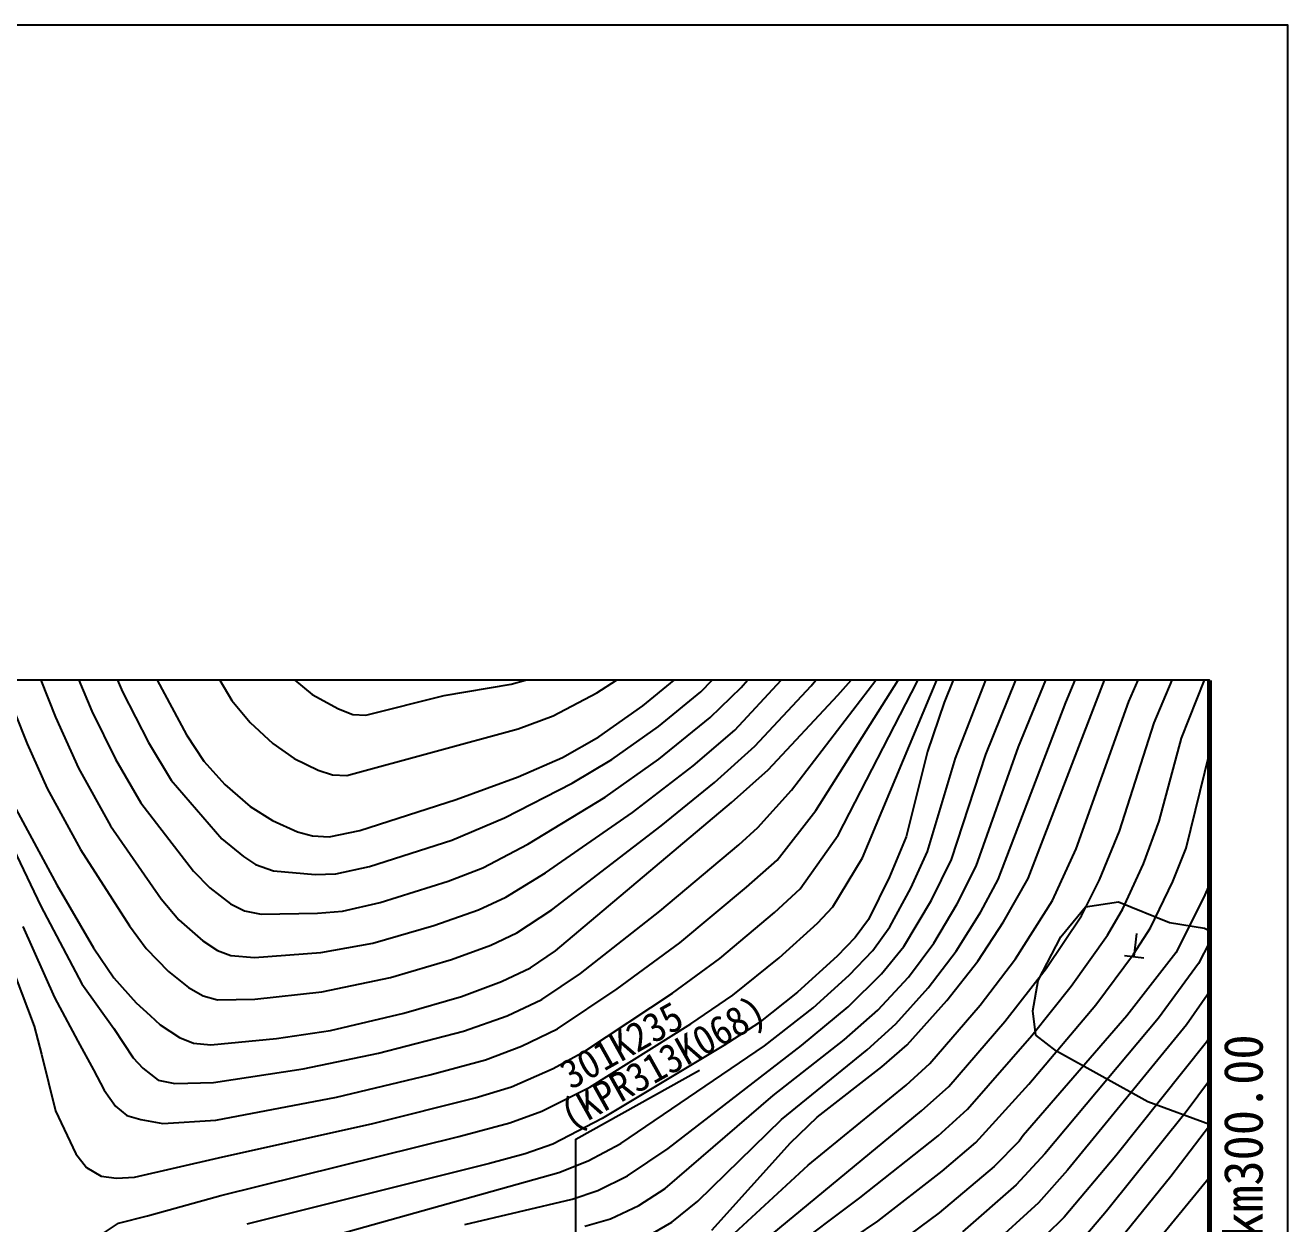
# Model space of a CAD drawing. Header units: millimetres. Extents: x 1510 to 2306, y 1103 to 1807.
# Drawn here: x 2176.4 to 2305.9, y 1496.2 to 1619.1 of the extents above; entities that cross this region are included whole.
import ezdxf
from ezdxf.enums import TextEntityAlignment as Align
from ezdxf.xclip import XClip

# ---------------------------------------------------------------- set-up
doc = ezdxf.new("R2010")
doc.units = ezdxf.units.MM
doc.header["$LTSCALE"] = 10
doc.header["$MEASUREMENT"] = 0
doc.header["$XCLIPFRAME"] = 2
doc.linetypes.add('A-CENTR01', pattern=[2, 1.25, -0.25, 0.25, -0.25])
doc.layers.add('TN-MACL', color=6, linetype='A-CENTR01')
doc.layers.add('TZ-BASE', color=253, linetype='Continuous')
doc.layers.add('TX-PAPR', color=2, linetype='Continuous', plot=False)
doc.styles.get("Standard").update_dxf_attribs({"font": 'GulimChe.ttf'})

# ---------------------------------------------------------------- blocks, each defined once
blk = doc.blocks.new('JD-DHDH6EF4KJ')
at = {"layer": 'TZ-BASE'}
for p, q in [((673.94, 67, 194), (682.69, 89.43, 194)), ((574.78, 88.45, 202), (581.6, 71.2, 202)), ((677.06, 67.38, 193), (685.41, 88.22, 193)), ((571.13, 87.58, 201), (578.71, 68.49, 201)), ((678.98, 87.98, 195), (672.76, 72.72, 195)), ((680.4, 68.16, 192), (688.37, 87.61, 192)), ((685.25, 72.72, 191), (691.09, 86.4, 191)), ((691.73, 72.81, 189), (696.47, 83.67, 189)), ((585.8, 80.07, 204), (588.5, 73.81, 204)), ((664.4, 56.8, 196), (674.08, 79.9, 196)), ((670, 74.83, 197), (672.41, 79.76, 197)), ((694.31, 70.65, 188), (697.97, 79.31, 188)), ((582.72, 78.13, 203), (585.34, 71.82, 203)), ((651.94, 74.25, 203), (654.97, 77.78, 203)), ((659.13, 74.43, 201), (662.84, 78.92, 201)), ((661.88, 73.47, 200), (666.29, 78.46, 200)), ((647.8, 73.82, 204), (650.59, 76.63, 204)), ((657.13, 63.73, 199), (666.88, 76.45, 199)), ((681.39, 54.67, 190), (689.86, 76.69, 190)), ((591.81, 75.42, 205), (595.07, 69.4, 205)), ((598.05, 75.7, 206), (599.72, 72.92, 206)), ((628.37, 74.6, 207), (631.48, 75.45, 207)), ((637.16, 73.72, 206), (640.72, 76.01, 206)), ((641.86, 72.39, 205), (646.42, 76.08, 205)), ((651.29, 69.88, 202), (656.6, 75.59, 202)), ((659.62, 61.63, 198), (668.54, 75.76, 198)), ((697.13, 69.07, 187), (699.69, 75.5, 187)), ((606.04, 75.11, 207), (607.94, 73.55, 207)), ((621.49, 73.44, 207), (628.37, 74.6, 207)), ((643.46, 70.25, 204), (647.8, 73.82, 204)), ((648.78, 71.18, 203), (651.94, 74.25, 203)), ((653.36, 68.23, 201), (659.13, 74.43, 201)), ((661.9, 59.13, 197), (670, 74.83, 197)), ((588.5, 73.81, 204), (591.17, 68.62, 204)), ((599.72, 72.92, 206), (601.58, 70.68, 206)), ((607.94, 73.55, 207), (610.63, 72.08, 207)), ((613.46, 71.41, 207), (621.49, 73.44, 207)), ((632.66, 71.35, 206), (637.16, 73.72, 206)), ((654.73, 65.83, 200), (661.88, 73.47, 200)), ((672.76, 72.72, 195), (671.08, 67.7, 195)), ((678.32, 54.58, 191), (685.25, 72.72, 191)), ((686.3, 57.73, 189), (691.73, 72.81, 189)), ((585.34, 71.82, 203), (587.77, 66.91, 203)), ((610.63, 72.08, 207), (612.13, 71.5, 207)), ((612.13, 71.5, 207), (613.46, 71.41, 207)), ((629.06, 70.03, 206), (632.66, 71.35, 206)), ((637.34, 69.19, 205), (641.86, 72.39, 205)), ((581.6, 71.2, 202), (583.96, 66, 202)), ((601.58, 70.68, 206), (603.9, 68.53, 206)), ((611.51, 65.23, 206), (629.06, 70.03, 206)), ((638.69, 66.86, 204), (643.46, 70.25, 204)), ((643.51, 66.9, 203), (648.78, 71.18, 203)), ((690.77, 59.51, 188), (694.31, 70.65, 188)), ((595.07, 69.4, 205), (596.83, 66.69, 205)), ((633.61, 67.09, 205), (637.34, 69.19, 205)), ((647.04, 66.21, 202), (651.29, 69.88, 202)), ((694.82, 60.55, 187), (697.13, 69.07, 187)), ((578.71, 68.49, 201), (580.77, 63.89, 201)), ((591.17, 68.62, 204), (593.49, 64.75, 204)), ((603.9, 68.53, 206), (606.1, 66.99, 206)), ((649.22, 64.52, 201), (653.36, 68.23, 201)), ((671.08, 67.7, 195), (668.88, 58.95, 195)), ((673.52, 56.61, 193), (677.06, 67.38, 193)), ((676.07, 55.94, 192), (680.4, 68.16, 192)), ((697.6, 57.79, 186), (700, 67.53, 186)), ((587.77, 66.91, 203), (590.37, 62.43, 203)), ((596.83, 66.69, 205), (598.98, 64.31, 205)), ((606.1, 66.99, 206), (608.57, 65.78, 206)), ((629.09, 65.1, 205), (633.61, 67.09, 205)), ((634.63, 64.44, 204), (638.69, 66.86, 204)), ((637.99, 63.02, 203), (643.51, 66.9, 203)), ((640.82, 61.45, 202), (647.04, 66.21, 202)), ((671.05, 57.44, 194), (673.94, 67, 194)), ((569.54, 65.63, 197), (579.41, 39.55, 197)), ((583.96, 66, 202), (587.27, 60.07, 202)), ((608.57, 65.78, 206), (610.03, 65.31, 206)), ((610.03, 65.31, 206), (611.51, 65.23, 206)), ((622.71, 62.78, 205), (629.09, 65.1, 205)), ((650.97, 62.47, 200), (654.73, 65.83, 200)), ((580.77, 63.89, 201), (584.19, 57.64, 201)), ((593.49, 64.75, 204), (598.68, 58.74, 204)), ((598.98, 64.31, 205), (601.58, 62.07, 205)), ((627.68, 60.88, 204), (634.63, 64.44, 204)), ((643.74, 60.07, 201), (649.22, 64.52, 201)), ((653.67, 59.91, 199), (657.13, 63.73, 199)), ((575.11, 62.28, 199), (580.12, 51.82, 199)), ((577.1, 62.62, 200), (581.74, 54.01, 200)), ((590.37, 62.43, 203), (595.76, 55.41, 203)), ((612.82, 59.6, 205), (622.71, 62.78, 205)), ((630.07, 58.2, 203), (637.99, 63.02, 203)), ((632.91, 47.25, 200), (650.97, 62.47, 200)), ((601.58, 62.07, 205), (603.88, 60.63, 205)), ((622.28, 58.62, 204), (627.68, 60.88, 204)), ((631.89, 55.26, 202), (640.82, 61.45, 202)), ((655.63, 56.57, 198), (659.62, 61.63, 198)), ((587.27, 60.07, 202), (592.47, 52.59, 202)), ((603.88, 60.63, 205), (606.43, 59.46, 205)), ((609.68, 58.96, 205), (612.82, 59.6, 205)), ((632.54, 51.47, 201), (643.74, 60.07, 201)), ((651.7, 58.11, 199), (653.67, 59.91, 199)), ((693.23, 56.19, 187), (694.82, 60.55, 187)), ((598.68, 58.74, 204), (600.9, 56.92, 204)), ((606.43, 59.46, 205), (607.98, 59.05, 205)), ((607.98, 59.05, 205), (609.68, 58.96, 205)), ((613.82, 55.89, 204), (622.28, 58.62, 204)), ((657.99, 53.62, 197), (661.9, 59.13, 197)), ((668.88, 58.95, 195), (667.18, 54.83, 195)), ((688.72, 54.55, 188), (690.77, 59.51, 188)), ((584.19, 57.64, 201), (589.19, 49.81, 201)), ((625.45, 55.77, 203), (630.07, 58.2, 203)), ((643.61, 51.31, 199), (651.7, 58.11, 199)), ((669.34, 53.67, 194), (671.05, 57.44, 194)), ((683.9, 52.41, 189), (686.3, 57.73, 189)), ((696.24, 54.35, 186), (697.6, 57.79, 186)), ((600.9, 56.92, 204), (602.14, 56.12, 204)), ((602.14, 56.12, 204), (603.98, 55.45, 204)), ((610.38, 55.16, 204), (613.82, 55.89, 204)), ((621.89, 54.41, 203), (625.45, 55.77, 203)), ((652.5, 53.77, 198), (655.63, 56.57, 198)), ((661.35, 51.78, 196), (664.4, 56.8, 196)), ((671.49, 52.44, 193), (673.52, 56.61, 193)), ((674.12, 52.06, 192), (676.07, 55.94, 192)), ((691.11, 51.56, 187), (693.23, 56.19, 187)), ((595.76, 55.41, 203), (597.43, 53.71, 203)), ((603.98, 55.45, 204), (608.25, 55.1, 204)), ((608.25, 55.1, 204), (610.38, 55.16, 204)), ((614.91, 52.2, 203), (621.89, 54.41, 203)), ((627.8, 52.76, 202), (631.89, 55.26, 202)), ((667.18, 54.83, 195), (665, 50.47, 195)), ((676.53, 51.27, 191), (678.32, 54.58, 191)), ((678.85, 50.23, 190), (681.39, 54.67, 190)), ((686.86, 50.86, 188), (688.72, 54.55, 188)), ((581.74, 54.01, 200), (585.52, 47.57, 200)), ((597.43, 53.71, 203), (599.58, 52.06, 203)), ((645.65, 48.09, 198), (652.5, 53.77, 198)), ((655.37, 51.2, 197), (657.99, 53.62, 197)), ((667.2, 49.72, 194), (669.34, 53.67, 194)), ((693.93, 49.61, 186), (696.24, 54.35, 186)), ((700, 54.09, 185), (699.37, 52.68, 185)), ((580.12, 51.82, 199), (584.33, 43.89, 199)), ((592.47, 52.59, 202), (594.26, 50.44, 202)), ((599.58, 52.06, 203), (600.99, 51.37, 203)), ((611.06, 51.34, 203), (614.91, 52.2, 203)), ((625.02, 51.46, 202), (627.8, 52.76, 202)), ((668.62, 47.69, 193), (671.49, 52.44, 193)), ((671.71, 48.06, 192), (674.12, 52.06, 192)), ((680.08, 46.43, 189), (683.9, 52.41, 189)), ((687.27, 51.76, 182.03), (690.65, 52.27, 182.03)), ((690.65, 52.27, 182.03), (695.9, 50.17, 182.03)), ((699.37, 52.68, 185), (696.54, 47.05, 185)), ((600.99, 51.37, 203), (602.7, 51, 203)), ((602.7, 51, 203), (608.5, 51.11, 203)), ((608.5, 51.11, 203), (611.06, 51.34, 203)), ((620.41, 49.85, 202), (625.02, 51.46, 202)), ((628.94, 49.12, 201), (632.54, 51.47, 201)), ((635.46, 44.95, 199), (643.61, 51.31, 199)), ((649.75, 46.47, 197), (655.37, 51.2, 197)), ((659.77, 50.09, 196), (661.35, 51.78, 196)), ((673.99, 47.22, 191), (676.53, 51.27, 191)), ((683.24, 45.46, 188), (686.86, 50.86, 188)), ((684.75, 48.7, 182.03), (687.27, 51.76, 182.03)), ((689.52, 48.85, 187), (691.11, 51.56, 187)), ((578.28, 49.74, 198), (581.51, 42.46, 198)), ((589.19, 49.81, 201), (590.93, 47.48, 201)), ((594.26, 50.44, 202), (596.73, 48.28, 202)), ((614.16, 48.06, 202), (620.41, 49.85, 202)), ((655.86, 46.55, 196), (659.77, 50.09, 196)), ((665, 50.47, 195), (663.64, 48.62, 195)), ((665.45, 47.28, 194), (667.2, 49.72, 194)), ((676.24, 46.2, 190), (678.85, 50.23, 190)), ((692.21, 46.9, 186), (693.93, 49.61, 186)), ((695.9, 50.17, 182.03), (699.49, 49.57, 182.03)), ((699.49, 49.57, 182.03), (700, 49.31, 182.03)), ((596.73, 48.28, 202), (598.22, 47.3, 202)), ((608.83, 47.1, 202), (614.16, 48.06, 202)), ((626.28, 47.85, 201), (628.94, 49.12, 201)), ((639.24, 43.37, 198), (645.65, 48.09, 198)), ((663.64, 48.62, 195), (661.79, 46.71, 195)), ((669.1, 44.57, 192), (671.71, 48.06, 192)), ((682.4, 44.21, 182.03), (684.75, 48.7, 182.03)), ((685.81, 43.62, 187), (689.52, 48.85, 187)), ((692.25, 46.66, 186.02), (692.55, 49.04, 186.02)), ((700, 48.16, 184), (698.87, 45.95, 184)), ((585.52, 47.57, 200), (587.59, 44.48, 200)), ((590.93, 47.48, 201), (593.22, 45.15, 201)), ((598.22, 47.3, 202), (599.6, 46.77, 202)), ((599.6, 46.77, 202), (602.04, 46.59, 202)), ((602.04, 46.59, 202), (608.83, 47.1, 202)), ((622.24, 46.37, 201), (626.28, 47.85, 201)), ((630.35, 45.52, 200), (632.91, 47.25, 200)), ((661.79, 46.71, 195), (657.73, 43.03, 195)), ((663.04, 44.76, 194), (665.45, 47.28, 194)), ((666.34, 44.89, 193), (668.62, 47.69, 193)), ((671.14, 43.47, 191), (673.99, 47.22, 191)), ((688.32, 41.72, 186), (692.21, 46.9, 186)), ((691.26, 46.79, 186.02), (693.24, 46.53, 186.02)), ((696.54, 47.05, 185), (691.5, 40.58, 185)), ((615.97, 44.52, 201), (622.24, 46.37, 201)), ((627.37, 44.1, 200), (630.35, 45.52, 200)), ((644.9, 42.93, 197), (649.75, 46.47, 197)), ((651.08, 42.7, 196), (655.86, 46.55, 196)), ((673.05, 42.18, 190), (676.24, 46.2, 190)), ((676.48, 41.69, 189), (680.08, 46.43, 189)), ((679, 40, 188), (683.24, 45.46, 188)), ((698.87, 45.95, 184), (694.75, 40.35, 184)), ((587.59, 44.48, 200), (589.9, 41.92, 200)), ((593.22, 45.15, 201), (595.27, 43.5, 201)), ((608.94, 43.05, 201), (615.97, 44.52, 201)), ((623.27, 42.56, 200), (627.37, 44.1, 200)), ((631.5, 42.28, 199), (635.46, 44.95, 199)), ((659.32, 41.42, 194), (663.04, 44.76, 194)), ((662.91, 41.5, 193), (666.34, 44.89, 193)), ((665.96, 41.19, 192), (669.1, 44.57, 192)), ((681.88, 41.12, 182.03), (682.4, 44.21, 182.03)), ((584.33, 43.89, 199), (587.6, 39.31, 199)), ((595.27, 43.5, 201), (596.76, 42.65, 201)), ((602.06, 42.29, 201), (608.94, 43.05, 201)), ((633.1, 39.27, 198), (639.24, 43.37, 198)), ((635.93, 36.97, 197), (644.9, 42.93, 197)), ((657.73, 43.03, 195), (653.74, 39.84, 195)), ((667.8, 39.77, 191), (671.14, 43.47, 191)), ((681.77, 38.59, 187), (685.81, 43.62, 187)), ((700, 43.04, 183), (697.64, 39.66, 183)), ((581.51, 42.46, 198), (583.89, 37.98, 198)), ((589.9, 41.92, 200), (591.31, 40.63, 200)), ((596.76, 42.65, 201), (598.22, 42.23, 201)), ((598.22, 42.23, 201), (602.06, 42.29, 201)), ((617.35, 40.88, 200), (623.27, 42.56, 200)), ((627.93, 40.61, 199), (631.5, 42.28, 199)), ((646.78, 39.79, 196), (651.08, 42.7, 196)), ((658.14, 37.56, 193), (662.91, 41.5, 193)), ((668.99, 37.62, 190), (673.05, 42.18, 190)), ((671.31, 35.7, 189), (676.48, 41.69, 189)), ((681.47, 33.59, 186), (688.32, 41.72, 186)), ((591.31, 40.63, 200), (592.36, 39.67, 200)), ((609.82, 39.09, 200), (617.35, 40.88, 200)), ((623.48, 39.03, 199), (627.93, 40.61, 199)), ((654.36, 37.53, 194), (659.32, 41.42, 194)), ((662.52, 38.14, 192), (665.96, 41.19, 192)), ((691.5, 40.58, 185), (680.89, 28.32, 185)), ((682.17, 38.62, 182.03), (681.88, 41.12, 182.03)), ((694.75, 40.35, 184), (683.1, 26.45, 184)), ((579.41, 39.55, 197), (580.18, 36.66, 197)), ((587.6, 39.31, 199), (589.57, 36.28, 199)), ((592.36, 39.67, 200), (594.35, 38.38, 200)), ((604.27, 38.26, 200), (609.82, 39.09, 200)), ((614.75, 36.76, 199), (623.48, 39.03, 199)), ((629.42, 37.48, 198), (633.1, 39.27, 198)), ((636.41, 33.29, 196), (646.78, 39.79, 196)), ((653.74, 39.84, 195), (650.16, 37.56, 195)), ((664.88, 37.12, 191), (667.8, 39.77, 191)), ((673.24, 33.36, 188), (679, 40, 188)), ((697.64, 39.66, 183), (685.43, 24.76, 183)), ((583.89, 37.98, 198), (585.5, 35.07, 198)), ((594.35, 38.38, 200), (595.78, 37.79, 200)), ((595.78, 37.79, 200), (597.55, 37.61, 200)), ((597.55, 37.61, 200), (604.27, 38.26, 200)), ((650.16, 37.56, 195), (637.68, 30.07, 195)), ((644.46, 26.99, 193), (658.14, 37.56, 193)), ((655.23, 32.41, 192), (662.52, 38.14, 192)), ((666.39, 35.35, 190), (668.99, 37.62, 190)), ((675.17, 31.02, 187), (681.77, 38.59, 187)), ((684.31, 36.97, 182.03), (682.17, 38.62, 182.03)), ((699.7, 37.9, 182), (690.37, 26.23, 182)), ((700, 38.34, 182), (699.7, 37.9, 182)), ((580.18, 36.66, 197), (581.62, 30.85, 197)), ((589.57, 36.28, 199), (590.58, 35.22, 199)), ((607.02, 35.16, 199), (614.75, 36.76, 199)), ((625.72, 36.09, 198), (629.42, 37.48, 198)), ((632.67, 35.21, 197), (635.93, 36.97, 197)), ((639.62, 27.51, 194), (654.36, 37.53, 194)), ((656.1, 29.98, 191), (664.88, 37.12, 191)), ((693.65, 31.79, 182.03), (684.31, 36.97, 182.03)), ((585.5, 35.07, 198), (586.61, 32.97, 198)), ((590.58, 35.22, 199), (592.15, 33.99, 199)), ((597.81, 33.75, 199), (607.02, 35.16, 199)), ((620.03, 34.53, 198), (625.72, 36.09, 198)), ((628.38, 33.33, 197), (632.67, 35.21, 197)), ((659.74, 30.21, 190), (666.39, 35.35, 190)), ((668.87, 33.49, 189), (671.31, 35.7, 189)), ((592.15, 33.99, 199), (593.84, 33.66, 199)), ((593.84, 33.66, 199), (597.81, 33.75, 199)), ((610.45, 32.26, 198), (620.03, 34.53, 198)), ((700, 33.96, 181), (697.6, 30.76, 181)), ((586.61, 32.97, 198), (587.78, 31.33, 198)), ((624.65, 32.2, 197), (628.38, 33.33, 197)), ((631.5, 30.82, 196), (636.41, 33.29, 196)), ((644.15, 22.88, 192), (655.23, 32.41, 192)), ((658.84, 25.27, 189), (668.87, 33.49, 189)), ((670.45, 30.84, 188), (673.24, 33.36, 188)), ((676.01, 27.6, 186), (681.47, 33.59, 186)), ((587.78, 31.33, 198), (588.93, 30.38, 198)), ((598.07, 29.89, 198), (610.45, 32.26, 198)), ((614.16, 29.56, 197), (624.65, 32.2, 197)), ((700, 29.44, 182.03), (693.65, 31.79, 182.03)), ((581.62, 30.85, 197), (583.7, 26.44, 197)), ((588.93, 30.38, 198), (590.37, 29.96, 198)), ((590.37, 29.96, 198), (592.62, 29.56, 198)), ((592.62, 29.56, 198), (598.07, 29.89, 198)), ((628.23, 29.61, 196), (631.5, 30.82, 196)), ((637.68, 30.07, 195), (632.63, 27.44, 195)), ((647.52, 21.6, 191), (656.1, 29.98, 191)), ((650.91, 14.74, 188), (670.45, 30.84, 188)), ((657.01, 27.56, 190), (659.74, 30.21, 190)), ((672.15, 28.29, 187), (675.17, 31.02, 187)), ((697.6, 30.76, 181), (689.42, 20.57, 181)), ((598.33, 26.02, 197), (614.16, 29.56, 197)), ((623, 28.21, 196), (628.23, 29.61, 196)), ((696.03, 24.14, 180), (700, 29.34, 180)), ((598.59, 22.16, 196), (623, 28.21, 196)), ((632.63, 27.44, 195), (629.81, 26.43, 195)), ((636.27, 25.74, 194), (639.62, 27.51, 194)), ((648.95, 18.62, 190), (657.01, 27.56, 190)), ((664.14, 21.92, 187), (672.15, 28.29, 187)), ((672.56, 24.66, 186), (676.01, 27.6, 186)), ((680.48, 27.76, 185), (677.91, 25.15, 185)), ((680.89, 28.32, 185), (680.48, 27.76, 185)), ((583.7, 26.44, 197), (584.79, 25.04, 197)), ((589.73, 24.06, 197), (598.33, 26.02, 197)), ((629.81, 26.43, 195), (626.15, 25.45, 195)), ((640.29, 24.19, 193), (644.46, 26.99, 193)), ((683.1, 26.45, 184), (680.16, 23.27, 184)), ((690.37, 26.23, 182), (685.07, 19.94, 182)), ((584.79, 25.04, 197), (586.29, 24.16, 197)), ((626.15, 25.45, 195), (601.24, 19.24, 195)), ((633.25, 24.53, 194), (636.27, 25.74, 194)), ((647.41, 14.79, 189), (658.84, 25.27, 189)), ((665.97, 19.54, 186), (672.56, 24.66, 186)), ((677.91, 25.15, 185), (672.26, 20.41, 185)), ((685.43, 24.76, 183), (682.45, 21.42, 183)), ((586.29, 24.16, 197), (587.87, 23.95, 197)), ((587.87, 23.95, 197), (589.73, 24.06, 197)), ((603.26, 16.15, 194), (633.25, 24.53, 194)), ((637.26, 22.69, 193), (640.29, 24.19, 193)), ((686.33, 7.49, 179), (700, 24.05, 179)), ((688.87, 15.33, 180), (696.03, 24.14, 180)), ((591.06, 20.09, 196), (598.59, 22.16, 196)), ((634.63, 21.8, 193), (637.26, 22.69, 193)), ((641.45, 21.15, 192), (644.15, 22.88, 192)), ((680.16, 23.27, 184), (674.64, 18.46, 184)), ((623.62, 19.19, 193), (634.63, 21.8, 193)), ((638.54, 19.79, 192), (641.45, 21.15, 192)), ((644.83, 19.44, 191), (647.52, 21.6, 191)), ((650.02, 11.42, 187), (664.14, 21.92, 187)), ((682.45, 21.42, 183), (677.42, 16.84, 183)), ((588.08, 19.32, 196), (591.06, 20.09, 196)), ((635.92, 19.02, 192), (638.54, 19.79, 192)), ((642.23, 17.92, 191), (644.83, 19.44, 191)), ((653.2, 10.94, 186), (665.97, 19.54, 186)), ((672.26, 20.41, 185), (668.28, 17.46, 185)), ((685.07, 19.94, 182), (680.98, 15.95, 182)), ((689.42, 20.57, 181), (686.73, 17.39, 181)), ((586.32, 18.17, 196), (588.08, 19.32, 196))]:
    blk.add_line(p, q, dxfattribs=at)

msp = doc.modelspace()

# ---------------------------------------------------------------- linework, layer by layer
at = {"layer": 'TN-MACL', "const_width": 0.5}
msp.add_lwpolyline([(2297.87, 1551.9), (2297.87, 1401.9)], dxfattribs=at)
at = {"layer": 'TX-PAPR'}
msp.add_lwpolyline([(1509.89, 1103.05), (2305.89, 1103.05), (2305.89, 1619.05), (1509.89, 1619.05)], close=True, dxfattribs=at)
msp.add_lwpolyline([(2297.87, 1551.9), (1597.87, 1551.9), (1597.87, 1401.9), (2297.87, 1401.9), (2297.87, 1551.9)], dxfattribs=at)
at = {"layer": 'TZ-BASE', "flags": 128}
msp.add_lwpolyline([(2232.87, 1489.15), (2232.87, 1504.85), (2245.53, 1511.93)], dxfattribs=at)

# ---------------------------------------------------------------- block references
at = {"layer": 'TZ-BASE'}
ref = msp.add_blockref('JD-DHDH6EF4KJ', (1597.87, 1476.9), dxfattribs=at)
XClip(ref).set_block_clipping_path([(-0.0000000004, -75), (699.9999999949, 75.0000000039)])

# ---------------------------------------------------------------- texts
at = {"layer": 'TN-MACL'}
msp.add_text('MATCH LINE 서기(현)301㎞300.00', height=4, rotation=90, dxfattribs=at).set_placement((2301.32, 1476.9), align=Align.MIDDLE_CENTER)
at = {"layer": 'TZ-BASE'}
for s, p in [('(KPR313K068)', (2232.36, 1505.71)), ('301K235', (2232.36, 1509.87))]:
    msp.add_text(s, height=3, rotation=29.2387, dxfattribs=at).set_placement(p)

doc.saveas('drawing.dxf')
